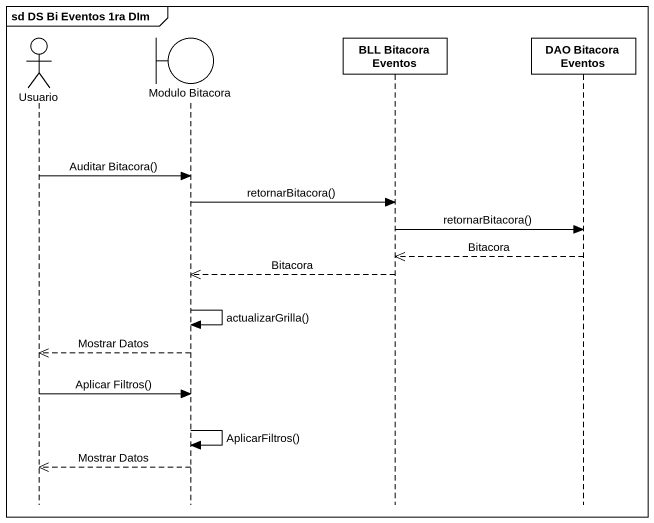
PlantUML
@startuml
mainframe sd DS Bi Eventos 1ra DIm
hide footbox
actor Usuario
boundary "Modulo Bitacora" as Modulo_Bitacora
participant "BLL Bitacora Eventos" as BLL_Bitacora_Eventos
participant "DAO Bitacora Eventos" as DAO_Bitacora_Eventos

Usuario -> Modulo_Bitacora : Auditar Bitacora()
Modulo_Bitacora -> BLL_Bitacora_Eventos : retornarBitacora()
BLL_Bitacora_Eventos -> DAO_Bitacora_Eventos : retornarBitacora()
DAO_Bitacora_Eventos -->> BLL_Bitacora_Eventos : Bitacora
BLL_Bitacora_Eventos -->> Modulo_Bitacora : Bitacora
Modulo_Bitacora -> Modulo_Bitacora : actualizarGrilla()
Modulo_Bitacora -->> Usuario : Mostrar Datos
Usuario -> Modulo_Bitacora : Aplicar Filtros()
Modulo_Bitacora -> Modulo_Bitacora : AplicarFiltros()
Modulo_Bitacora -->> Usuario : Mostrar Datos
@enduml
